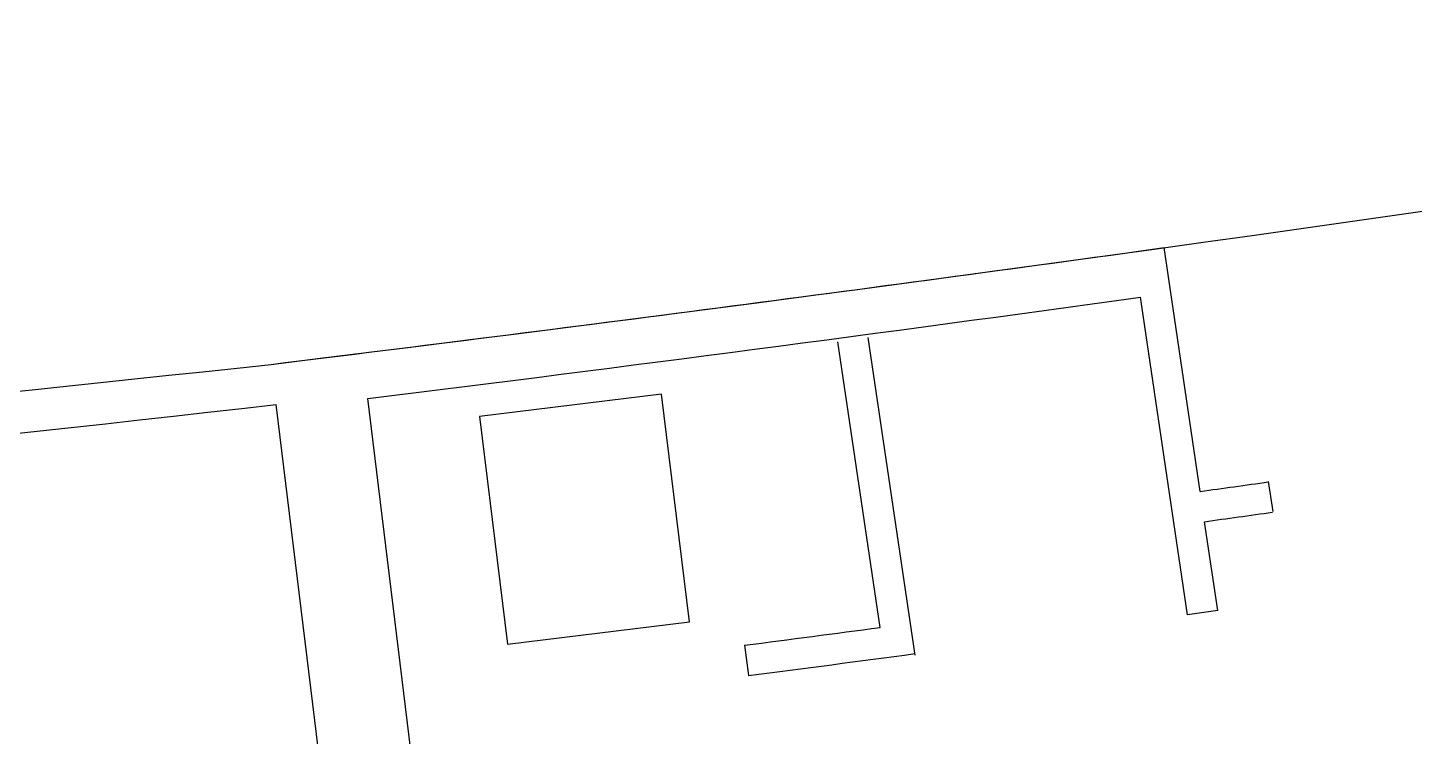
# Model space of a CAD drawing. Header units: inches. Extents: x 5 to 2671, y 4 to 1117.
# Drawn here: x 1087.8 to 1269.1, y 460.1 to 552.8 of the extents above; entities that cross this region are included whole.
import ezdxf

# ---------------------------------------------------------------- set-up
doc = ezdxf.new("R2010")
doc.units = ezdxf.units.IN
doc.header["$MEASUREMENT"] = 0
doc.layers.add('app-u4', color=7, linetype='Continuous')

msp = doc.modelspace()

# ---------------------------------------------------------------- linework, layer by layer
for p, q in [((1241.15, 492.13), (1236.44, 524.04)), ((1239.49, 475.97), (1233.35, 517.55)), ((1199.3, 474.33), (1193.78, 511.72)), ((1203.87, 470.72), (1197.74, 512.3)), ((1168.7, 207.23), (1132.29, 504.28)), ((1156.79, 205.8), (1120.3, 503.5)), ((1250.05, 493.45), (1250.63, 489.49)), ((1243.44, 476.55), (1241.73, 488.17)), ((1243.44, 476.55), (1239.49, 475.97)), ((1181.57, 472), (1182.09, 468.03))]:
    msp.add_line(p, q)
for radius, start, end in [(7272, 276.987832, 280.250161), (7272, 276.987832, 277.915849), (7278, 277.082302, 277.884748), (7304.25, 277.917936, 277.988536), (7308.25, 277.917936, 277.988536), (7316.25, 277.434124, 277.574109), (7320.25, 277.434124, 277.605865)]:
    msp.add_arc((234.95, 7726.75), radius, start, end)
at = {"color": 7}
for centre, radius, start, end in [((54.57, 10382.73), 9931.24, 274.49894, 276.156584), ((141.94, 9148.22), 8699.91, 274.563016, 276.456939)]:
    msp.add_arc(centre, radius, start, end, dxfattribs=at)
at = {"layer": 'app-u4'}
msp.add_lwpolyline([(1150.55, 472.16), (1174.37, 475.08), (1170.71, 504.86), (1146.89, 501.93)], close=True, dxfattribs=at)

doc.saveas('drawing.dxf')
